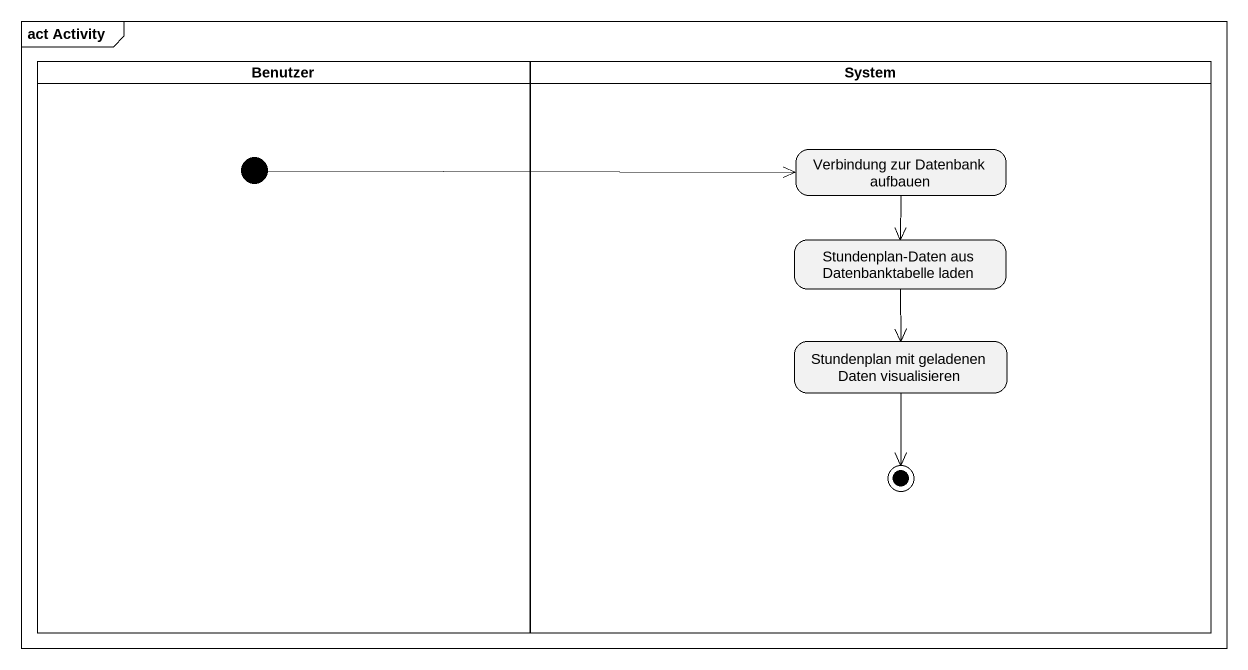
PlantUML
@startuml
mainframe act Activity
hide empty description
state Benutzer <<partition>> {
  state initial1 <<start>>
}
state System <<partition>> {
  state "Verbindung zur Datenbank aufbauen" as Verbindung_zur_Datenbank
  state "Stundenplan-Daten aus Datenbanktabelle laden" as Stundenplan_Daten_aus
  state "Stundenplan mit geladenen Daten visualisieren" as Stundenplan_mit_geladenen
  Stundenplan_mit_geladenen --> [*]
}
initial1 -right-> Verbindung_zur_Datenbank
Verbindung_zur_Datenbank --> Stundenplan_Daten_aus
Stundenplan_Daten_aus --> Stundenplan_mit_geladenen
@enduml
